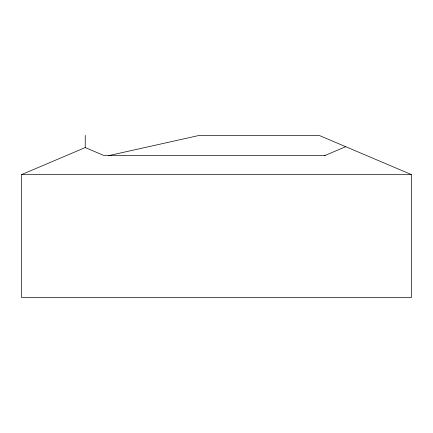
<?xml version="1.0" encoding="UTF-8"?>
<svg xmlns="http://www.w3.org/2000/svg" width="433" height="433" viewBox="0 0 433 433"><rect width="100%" height="100%" fill="white"/><g stroke="black" fill="none" stroke-linecap="round" stroke-linejoin="round"><path stroke-width="0.65" d="M108.38 155.685L199.364 135.388L319.051 135.388L411.35 174.548L411.35 297.612L21.65 297.612L21.65 174.548L85.231 147.572L103.693 155.404L325.205 155.404M324.663 155.631L345.718 146.7M21.65 174.548L411.35 174.548M85.231 135.388L85.231 147.539"/></g></svg>
